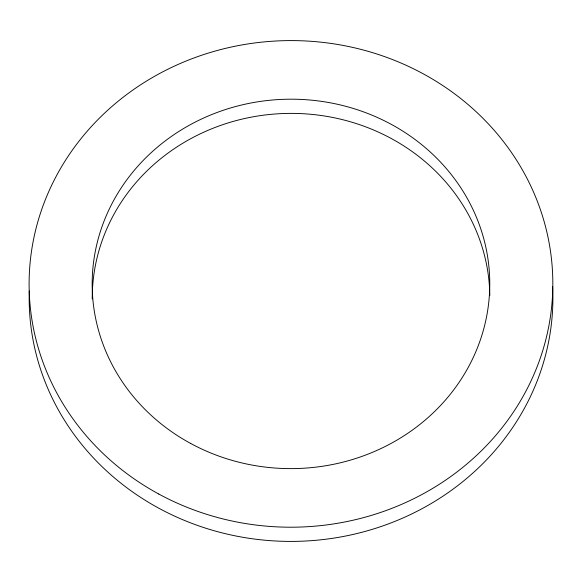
<?xml version="1.0" encoding="UTF-8"?>
<svg xmlns="http://www.w3.org/2000/svg" width="582" height="582" viewBox="0 0 582 582"><rect width="100%" height="100%" fill="white"/><g stroke="black" fill="none" stroke-linecap="round" stroke-linejoin="round"><path stroke-width="0.87" d="M552.616 286.54A261.871 243.312 -0.3 0 1 293.226 541.398A261.871 243.312 -0.3 0 1 29.289 290.978M92.24 298.959A198.797 184.712 -0.3 0 1 289.312 113.395A198.797 184.712 -0.3 0 1 489.818 295.474M158.762 494.023A261.871 243.312 -0.3 0 0 552.827 285.078A261.871 243.312 -0.3 0 0 161.301 72.605A261.871 243.312 -0.3 0 0 158.762 494.023M190.598 443.419A198.797 184.712 -0.3 0 0 489.76 284.794A198.797 184.712 -0.3 0 0 192.533 123.493A198.797 184.712 -0.3 0 0 190.598 443.419"/></g></svg>
